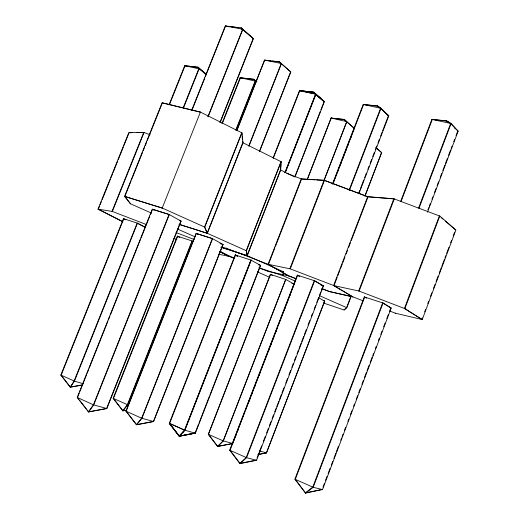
<?xml version="1.0" encoding="UTF-8"?>
<svg xmlns="http://www.w3.org/2000/svg" width="519" height="519" viewBox="0 0 519 519"><rect width="100%" height="100%" fill="white"/><g stroke="black" fill="none" stroke-linecap="round" stroke-linejoin="round"><path stroke-width="0.78" d="M259.221 267.875L282.998 275.725L283.562 271.826L247.044 255.582L280.507 169.927L280.876 163.881M281.188 161.753L280.675 170.057L247.258 255.698L221.139 247.258L247.258 255.698L246.421 250.774L281.188 161.753L242.795 142.686L242.633 141.155M283.361 271.716L282.81 275.615L295.311 281.149M422.401 317.9L421.83 319.419L404.424 308.487L439.359 215.943M424.685 311.828L425.535 309.551M427.818 303.485L428.675 301.208M430.387 296.654L431.814 292.859M433.527 288.305L434.954 284.509M436.09 281.473L438.088 276.166M439.23 273.13L441.228 267.817M441.799 266.299L444.368 259.468M444.939 257.949L445.789 255.679M446.645 253.402L448.929 247.329M450.641 242.775L451.498 240.498M453.21 235.944L454.638 232.155M395.244 313.165L422.232 319.555L455.896 229.995L439.801 216.073L393.843 198.783L367.634 196.707L324.077 180.268L301.247 178.906L268.076 264.281L288.428 275.784L295.875 278.651M422.232 319.555L404.865 308.63L439.801 216.073M418.606 208.041L450.687 123.431L446.45 120.888L431.886 119.364L400.603 201.534M322.124 489.398L305.354 492.933L294.902 479.173L364.286 296.92L383.054 303.025L313.184 487.302L305.607 493.05L295.305 479.348L364.701 297.063L366.628 298.224M419.028 208.158L451.115 123.535L446.917 121.07L432.308 119.461L401.018 201.651M322.98 487.127L324.414 483.351M325.556 480.322L326.989 476.539M328.131 473.516L330.136 468.222M331.278 465.199L332.711 461.417M333.86 458.394L335.858 453.1M336.435 451.582L338.433 446.288M340.724 440.242L341.586 437.971M342.157 436.46L343.014 434.189M344.447 430.407L345.589 427.384M347.879 421.331L348.742 419.067M350.461 414.525L351.888 410.743M353.608 406.208L354.464 403.938M356.183 399.403L357.617 395.621M358.759 392.598L360.192 388.815M361.905 384.274L363.339 380.492M364.481 377.469L366.485 372.175M367.063 370.663L369.061 365.37M370.209 362.346L372.214 357.053M372.785 355.541L373.641 353.27M375.36 348.729L376.217 346.465M378.507 340.412L379.37 338.141M380.797 334.359L381.945 331.336M383.664 326.801L385.092 323.019M386.811 318.478L388.244 314.702M389.386 311.672L390.82 307.89L382.639 302.882L312.775 487.127L305.354 492.933M427.941 209.806L428.804 207.535M429.375 206.017L430.238 203.746M431.957 199.199L432.814 196.928M434.533 192.387L435.966 188.598M437.115 185.568L438.549 181.78M440.268 177.239L441.701 173.45M442.85 170.42L444.854 165.12M445.425 163.602L447.436 158.301M448.585 155.272L450.589 149.972M451.16 148.453L452.023 146.183M453.742 141.642L454.599 139.364M456.032 135.582L457.758 131.035M305.607 493.05L322.513 489.573L391.216 308.027L383.054 303.025M427.487 212.193L458.167 131.132L451.115 123.535L431.886 119.364M350.98 296.271L346.653 307.598L344.045 309.934M323.376 302.986L344.181 310.018L346.802 307.689L351.123 296.362M393.843 198.783L358.707 290.932L404.865 308.63M324.596 301.072L266.39 452.86L258.494 454.436M364.786 196.266L381.549 152.554M257.852 454.638L266.552 452.899L324.738 301.156L318.309 297.575M365.207 195.624L381.673 152.677L375.814 147.467M363.092 300.806L352.622 296.784L333.594 285.521L367.634 196.707M334.294 284.905L337.175 277.38M337.752 275.868L339.776 270.6M340.347 269.095L342.371 263.827M342.949 262.322L344.966 257.048M346.121 254.038L347.561 250.275M348.716 247.265L350.448 242.749M351.311 240.492L367.757 197.577M349.092 190.142L380.615 108.231L377.384 105.96L363.19 104.455L332.471 184.011M256.178 460.139L239.849 463.454L229.69 450.168L297.277 275.141L314.65 280.792L246.59 457.687L240.083 463.558L230.06 450.33L297.659 275.271L299.735 276.465M349.488 190.252L381.011 108.322L377.838 106.136L363.579 104.546L332.854 184.122M257.048 457.875L259.078 452.594M259.656 451.082L261.686 445.802M263.425 441.273L265.164 436.745M266.61 432.969L268.349 428.441M269.51 425.424L270.957 421.649M272.118 418.632L273.565 414.856M274.726 411.839L276.173 408.064M276.75 406.552L278.781 401.271M279.358 399.76L281.389 394.479M281.973 392.974L283.997 387.687M285.735 383.158L287.474 378.63M288.927 374.861L290.666 370.332M291.821 367.309L293.274 363.54M294.429 360.517L295.882 356.748M297.037 353.724L298.49 349.955M299.067 348.444L301.098 343.163M301.675 341.651L303.706 336.37M304.283 334.859L306.314 329.578M308.052 325.05L309.791 320.521M311.238 316.746L312.399 313.729M314.138 309.201L315.584 305.425M316.746 302.408L318.192 298.633M320.8 291.84L319.354 295.616L346.802 307.689M321.384 290.329L322.831 286.559M358.869 192.711L359.738 190.447M360.316 188.942L363.793 179.885M364.662 177.621L366.401 173.099M367.848 169.324L369.009 166.307M370.164 163.29L371.617 159.521M372.772 156.504L374.218 152.729M375.38 149.712L376.826 145.943M377.988 142.92L379.434 139.15M380.596 136.134L382.042 132.358M382.62 130.853L388.128 116.522M240.083 463.558L256.542 460.301L323.493 285.93L314.65 280.792M358.953 193.574L388.796 115.854L381.011 108.322L363.19 104.455M282.978 275.712L283.582 274.22M323.934 180.43L346.692 121.602L331.038 118.027L307.319 179.139M324.077 180.268L289.855 268.719L334.002 285.658L352.991 296.907L329.682 291.639L322.247 288.778M324.083 180.554L346.835 121.744L344.194 119.526L331.18 118.163L307.761 178.51M242.217 418.548L232.596 443.473L217.558 446.431L208.281 434.286L270.367 274.343L285.813 279.475L223.358 440.903L217.714 446.476L208.469 434.338L270.529 274.441M242.801 417.036L244.845 411.749M245.429 410.244L247.174 405.709M248.05 403.445L256.217 382.295M256.801 380.784L260.882 370.209M261.466 368.698L277.509 327.158M278.093 325.647L280.137 320.359M280.721 318.848L291.509 290.899M292.093 289.388L294.137 284.101M333.088 183.22L349.637 140.364M350.221 138.858L352.252 133.597M352.836 132.092L354.282 128.329M233.063 442.765L233.939 440.501M235.107 437.478L235.983 435.214M237.728 430.686L238.604 428.422M249.101 401.239L250.56 397.463M251.728 394.44L252.597 392.176M254.349 387.648L255.225 385.377M259.013 375.561L259.889 373.297M268.342 351.402L269.218 349.138M270.386 346.115L271.262 343.85M273.007 339.316L273.883 337.052M275.634 332.523L276.51 330.259M284.38 309.869L285.255 307.605M287.007 303.077L287.883 300.806M289.628 296.278L290.504 294.014M337.882 171.315L338.751 169.058M339.913 166.054L341.366 162.298M342.527 159.288L343.974 155.531M345.135 152.521L346.011 150.27M347.749 145.761L348.619 143.504M350.364 138.995L351.233 136.737M195.423 432.314L198.297 424.711M198.952 423.245L209.17 396.756M209.832 395.29L220.05 368.808M220.711 367.329L235.71 328.793M236.294 327.281L246.59 300.832M247.174 299.32L260.116 266.072M295.006 176.181L302.136 158.081M302.726 156.569L320.32 111.351M320.904 109.846L323.837 102.308M237.527 256.191L235.49 255.063L169.609 423.446L179.366 436.232L195.391 433.17L260.661 265.423L250.911 260.071L184.602 430.115L179.165 436.135L169.285 423.296L235.198 254.946L251.254 260.181L184.939 430.264L179.366 436.232L169.544 423.394M294.993 177.057L324.381 101.666L313.697 92.272L299.502 90.578L273.059 158.061M268.745 263.652L274.901 247.771M275.498 246.272L290.465 207.723M291.062 206.218L301.325 179.762M273.312 158.172L299.787 90.708M281.019 161.617L246.24 250.664L247.07 255.588M285.482 172.217L315.974 94.205L299.444 90.63L313.275 92.11L315.623 94.134L284.925 172.853L315.701 94.088L299.502 90.578M195.391 433.17L184.939 430.264L169.285 423.296L179.165 436.155L184.654 430.154L250.975 260.071M222.891 244.417L153.403 421.48L136.406 424.711L125.916 411.132L196.085 233.362L212.368 238.565L223.086 244.533L153.624 421.538L136.601 424.769L126.156 411.197L171.627 295.986M259.338 151.548L290.634 71.804M259.811 150.938L290.802 71.972L279.339 61.793L264.482 60.074L236.703 130.444M235.918 129.756L255.16 81.016L253.577 79.212L240.083 77.746L221.963 123.496M179.814 237.417L177.673 236.275L113.453 398.462L122.964 410.847L127.706 404.807L192.354 241.043L177.349 236.164L113.136 398.326L122.763 410.75L125.085 410.315M235.957 130.6L255.497 81.094L253.999 79.375L240.414 77.831L222.294 123.587M172.224 294.481L196 234.238M237.196 129.854L264.372 61.002M179.237 224.416L207.341 233.329L204.765 227.153L241.932 132.87L200.405 112.072L162.116 102.736L124.579 196.351L130.399 203.746L151.626 213.179M242.795 142.686L207.139 233.213L179.016 224.286M207.341 233.329L242.989 142.835L241.932 132.87M212.368 238.565L141.693 418.223L136.406 424.711M248.796 145.962L281.246 63.48L279.339 61.793M248.984 146.105L281.421 63.649L279.306 61.917L272.371 61.132M180.891 221.023L106.622 408.492L88.444 411.878L77.221 397.444L152.262 209.183L169.064 214.438L181.112 221.152L106.869 408.557L88.665 411.937L87.205 410.055M219.952 122.426L253.181 38.536L241.14 27.864L225.298 25.95L191.725 110.184M220.153 122.588L253.376 38.73L241.14 27.864M77.792 396.763L79.29 393M79.894 391.495L86.491 374.932M87.095 373.427L88.593 369.664M89.19 368.159L107.796 321.488M108.393 319.983L109.898 316.214M110.495 314.709L119.195 292.878M119.798 291.373L138.398 244.702M139.001 243.197L140.5 239.434M141.103 237.929L149.803 216.099M150.4 214.587L152.203 210.072M191.946 110.352L204.836 78.025M205.433 76.52L225.512 26.151L230.196 26.709M124.579 196.351L162.22 208.035L200.405 112.072M169.064 214.438L93.439 404.826L88.444 411.878M207.892 116.704L242.652 29.194L225.298 25.95M208.106 116.866L242.853 29.395L241.127 28.013L253.376 38.73M125.137 195.747L131.138 180.774M131.742 179.282L142.55 152.327M143.147 150.828L144.652 147.085M145.249 145.592L146.747 141.849M147.351 140.351L162.058 103.664M82.138 384.91L70.214 387.103L60.833 375.062L123.464 218.655L137.47 223.202L145.677 227.497M169.025 104.877L184.699 65.731L197.869 67.172L205.719 73.97M123.769 218.758L61.132 375.192L70.402 387.187L82.579 385.007M169.486 104.572L185.011 65.803L198.277 67.327L206.056 74.068M183.162 107.894L198.783 68.78L197.869 67.172M137.47 223.202L74.425 381.108L70.402 387.187M183.479 107.978L199.095 68.858L198.277 67.327M122.594 221.632L98.013 209.144L128.803 132.656L143.75 132.403L150.101 134.778M98.61 208.495L99.512 206.244M100.115 204.746L101.322 201.742M102.23 199.497L110.378 179.243M110.988 177.745L112.493 173.995M113.097 172.496L117.625 161.247M118.228 159.742L123.366 146.994M123.97 145.495L129.101 132.741L132.248 132.689M143.75 132.403L112.059 211.35L146.598 224.63M70.214 387.103L74.126 380.972L137.159 223.105L145.365 227.393M88.665 411.937L93.699 404.891L169.298 214.574L152.502 209.319M122.763 410.75L127.389 404.664L192.03 240.933L193.438 241.692M136.601 424.769L141.921 418.288L212.569 238.682L196.299 233.485M180.372 435.123L179.366 436.213L195.352 433.131M182.876 432.398L183.875 431.308M217.558 446.431L223.176 440.858L285.651 279.378L294.292 284.198L291.86 283.348M239.849 463.454L246.214 457.518L314.261 280.662L323.123 285.8M194.268 433.177L179.165 436.135L195.131 433.067M217.714 446.476L232.772 443.524L223.176 440.858L208.281 434.286M122.964 410.847L126.87 410.12M136.971 132.605L144.048 132.488L112.351 211.447L98.013 209.144M301.636 179.016L306.366 179.295M307.942 179.392L315.033 179.814M316.609 179.911L323.707 180.333M331.038 118.027L344.246 119.435L354.425 128.472M299.69 90.741L307.352 91.578M308.883 91.746L312.71 92.161M264.671 60.256L266.208 60.431M267.752 60.606L270.834 60.957M231.759 26.897L238.785 27.734M227.088 26.443L228.665 26.741M241.277 29.096L242.853 29.395M221.023 247.239L226.531 248.29M264.482 60.074L281.246 63.48M218.681 254.213L229.1 256.386L220.101 251.481L229.087 256.38M268.076 264.281L290.27 268.855L324.492 180.385L368.042 196.824L394.291 198.913L359.148 291.081L333.594 285.521M268.051 271.392L288.772 275.894L296.219 278.768M184.699 65.731L199.095 68.858L206.581 74.684M240.083 77.746L255.497 81.094M352.622 296.784L329.338 291.522L321.903 288.661M331.18 118.163L332.75 118.527M322.513 489.573L313.184 487.302L294.902 479.173M162.363 102.918L200.619 112.24M256.542 460.301L246.59 457.687L229.69 450.168M106.869 408.557L93.439 404.826L77.221 397.444M153.624 421.538L141.693 418.223L125.916 411.132M259.422 450.92L266.552 452.899M83.384 383.794L74.425 381.108L60.833 375.062M162.453 208.171L124.839 196.5L130.658 203.889M179.373 220.543L181.112 221.152M220.011 243.547L223.086 244.533M258.371 264.703L260.661 265.423M320.826 285.054L323.493 285.93M389.704 307.533L391.216 308.027M323.129 300.579L324.738 301.156M286.715 173.372L301.623 179.003M226.187 248.179L268.44 264.398L288.785 275.907M390.009 311.153L395.614 313.294M176.006 232.538L194.216 239.531M234.374 258.417L228.762 256.276L219.758 251.365M258.981 267.908L268.381 271.502M173.859 238.357L176.888 239.525M122.899 221.736L98.305 209.248M257.372 271.891L269.951 277.412M219.68 251.65L234.692 258.287M177.537 229.067L195.092 236.839M113.136 398.326L127.706 404.807M169.317 423.329L184.654 430.154M246.421 250.774L207.139 233.213L204.557 227.03L241.744 132.721L241.984 135.018M162.22 208.035L204.765 227.153M280.481 169.921L294.461 176.83M123.464 218.655L125.838 219.829M177.349 236.164L178.776 236.93M152.262 209.183L153.909 210.098M196.085 233.362L198.083 234.465M237.455 256.185L235.198 254.946L236.515 255.705M270.367 274.343L272.352 275.44M297.277 275.141L298.665 275.939M364.286 296.92L365.577 297.698M198.783 68.78L200.029 69.754M203.766 72.666L205.634 74.126M315.883 94.25L313.476 92.246L324.31 101.718L313.495 92.135M441.15 217.493L442.941 219.037M445.334 221.1L455.487 229.878M279.306 61.917L290.802 71.972M344.194 119.526L353.822 127.946M376.826 148.44L381.673 152.677M253.999 79.375L256.899 81.898M253.577 79.212L256.496 81.762M313.697 92.272L324.381 101.666M313.275 92.11L324.031 101.588L315.623 94.134M377.838 106.136L380.148 108.179M383.028 110.742L388.796 115.854M377.384 105.96L378.546 106.992M386.674 114.219L388.413 115.763L380.615 108.231M446.917 121.07L448.105 122.127M454.612 127.953L458.167 131.132M446.45 120.888L448.234 122.49M450.687 123.431L455.578 128.699M77.493 397.515L78.946 399.396M79.92 400.655L86.232 408.803M242.146 136.555L242.47 139.624"/></g></svg>
